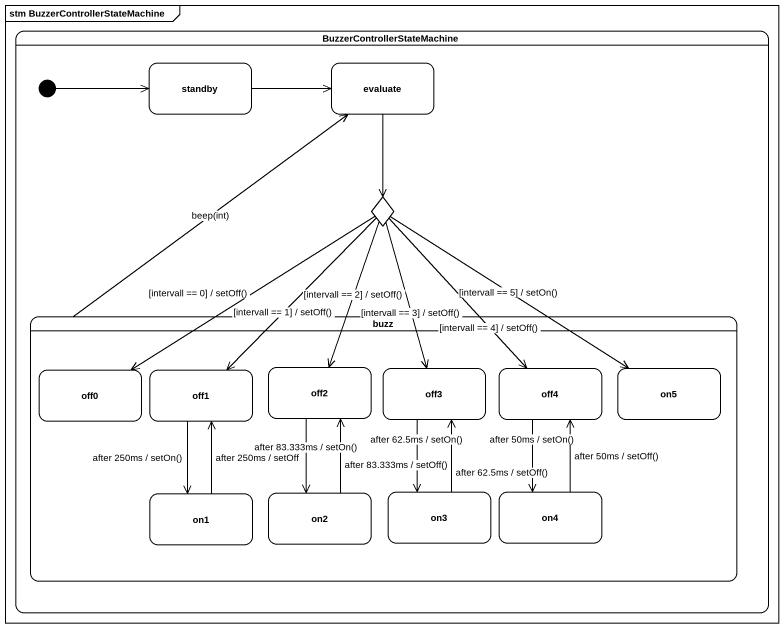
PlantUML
@startuml
mainframe stm BuzzerControllerStateMachine
hide empty description
state BuzzerControllerStateMachine {
  state standby
  state evaluate
  state choice1 <<choice>>
  state buzz {
    state off0
    state off1
    state off2
    state off3
    state off4
    state on5
    state on1
    state on2
    state on3
    state on4
  }
  [*] -right-> standby
}
standby -right-> evaluate
evaluate --> choice1
choice1 --> off0 : [intervall == 0] / setOff()
choice1 --> off1 : [intervall == 1] / setOff()
choice1 --> off2 : [intervall == 2] / setOff()
choice1 --> off3 : [intervall == 3] / setOff()
choice1 --> off4 : [intervall == 4] / setOff()
choice1 --> on5 : [intervall == 5] / setOn()
buzz -up-> evaluate : beep(int)
off1 --> on1 : after 250ms / setOn()
off2 --> on2 : after 83.333ms / setOn()
off3 --> on3 : after 62.5ms / setOn()
off4 --> on4 : after 50ms / setOn()
on1 -up-> off1 : after 250ms / setOff
on2 -up-> off2 : after 83.333ms / setOff()
on3 -up-> off3 : after 62.5ms / setOff()
on4 -up-> off4 : after 50ms / setOff()
@enduml
